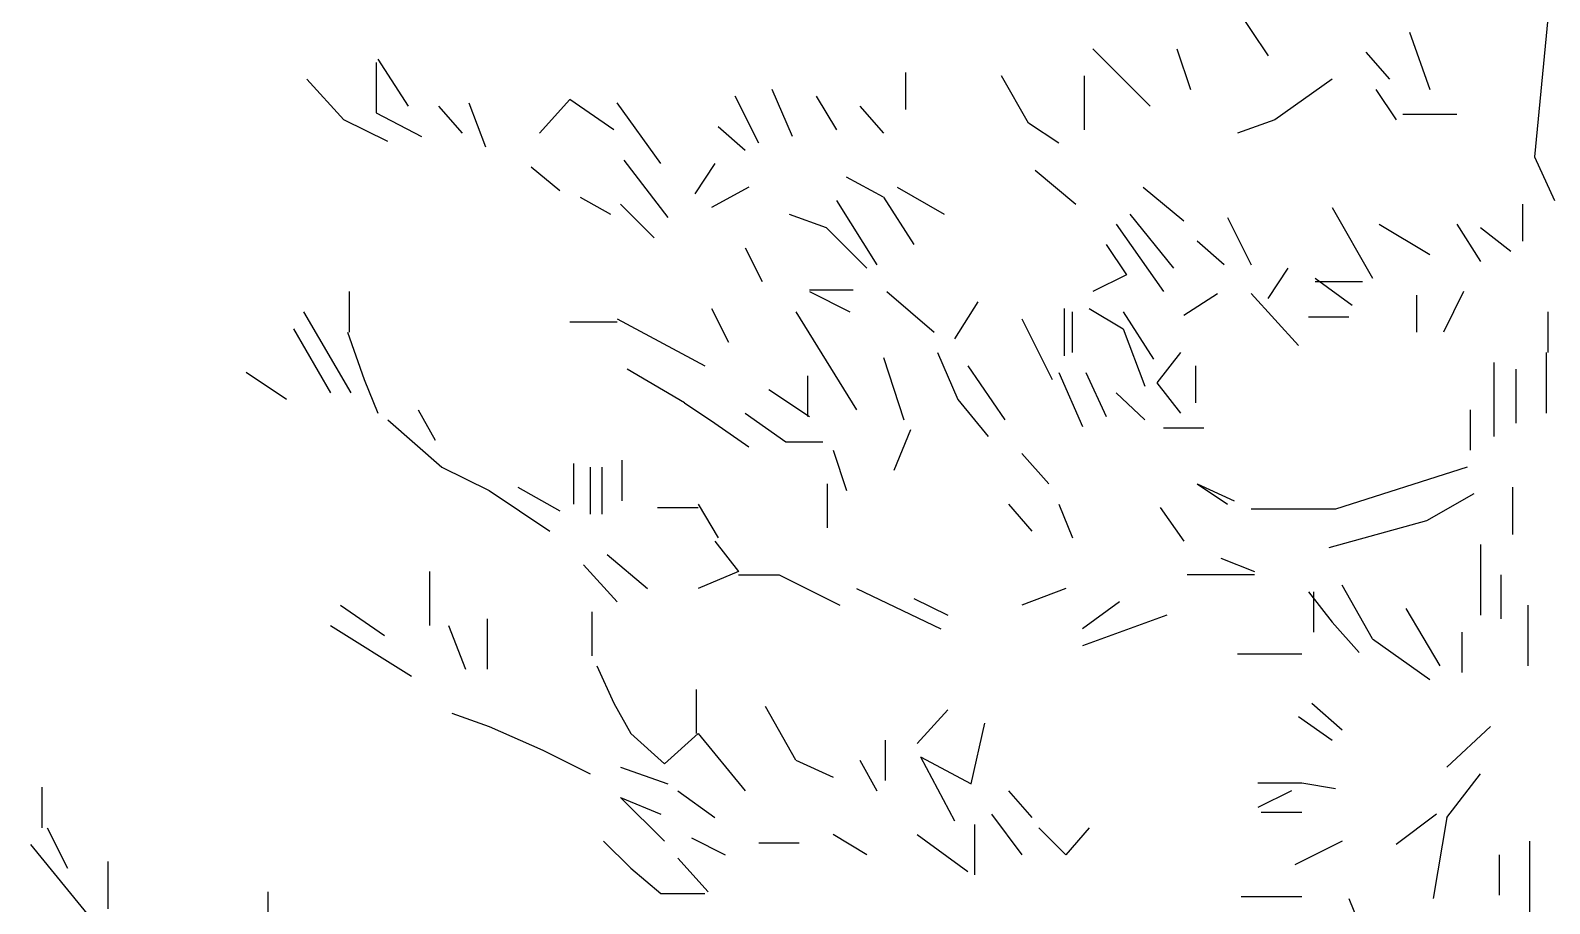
# Model space of a CAD drawing. Header units: metres. Extents: x -3.9 to 3.3, y 0 to 12.9.
# Drawn here: x -2.595 to 0.041, y 6.006 to 7.521 of the extents above; entities that cross this region are included whole.
import ezdxf

# ---------------------------------------------------------------- set-up
doc = ezdxf.new("R2010")
doc.units = ezdxf.units.M
doc.header["$LTSCALE"] = 0.2

msp = doc.modelspace()

# ---------------------------------------------------------------- linework, layer by layer
at = {"linetype": 'Continuous'}
for p, q in [((-0.5062, 7.5652), (-0.4477, 7.4774)), ((-0.5062, 7.5652), (-0.4477, 7.4774)), ((-0.5062, 7.5652), (-0.4477, 7.4774)), ((0.038, 7.5418), (0.0146, 7.3018)), ((-0.2019, 7.5184), (-0.1668, 7.4189)), ((-0.2019, 7.5184), (-0.1668, 7.4189)), ((-0.2019, 7.5184), (-0.1668, 7.4189)), ((-0.2019, 7.5184), (-0.1668, 7.4189)), ((-0.2019, 7.5184), (-0.1668, 7.4189)), ((-0.752, 7.4891), (-0.6525, 7.3896)), ((-0.752, 7.4891), (-0.6525, 7.3896)), ((-0.752, 7.4891), (-0.6525, 7.3896)), ((-0.752, 7.4891), (-0.6525, 7.3896)), ((-0.752, 7.4891), (-0.6525, 7.3896)), ((-0.6057, 7.4891), (-0.5823, 7.4189)), ((-0.6057, 7.4891), (-0.5823, 7.4189)), ((-0.6057, 7.4891), (-0.5823, 7.4189)), ((-1.9956, 7.4657), (-1.9956, 7.3779)), ((-1.9956, 7.4657), (-1.9956, 7.3779)), ((-1.9956, 7.4657), (-1.9956, 7.3779)), ((-1.9956, 7.4657), (-1.9956, 7.3779)), ((-1.9927, 7.4716), (-1.94, 7.3896)), ((-1.9927, 7.4716), (-1.94, 7.3896)), ((-0.278, 7.4833), (-0.237, 7.4364)), ((-0.278, 7.4833), (-0.237, 7.4364)), ((-2.0512, 7.3662), (-2.1156, 7.4364)), ((-2.0512, 7.3662), (-2.1156, 7.4364)), ((-2.0512, 7.3662), (-2.1156, 7.4364)), ((-2.0512, 7.3662), (-2.1156, 7.4364)), ((-2.0512, 7.3662), (-2.1156, 7.4364)), ((-2.0512, 7.3662), (-2.1156, 7.4364)), ((-2.0512, 7.3662), (-2.1156, 7.4364)), ((-2.0512, 7.3662), (-2.1156, 7.4364)), ((-1.0768, 7.4482), (-1.0768, 7.3838)), ((-1.0768, 7.4482), (-1.0768, 7.3838)), ((-1.0768, 7.4482), (-1.0768, 7.3838)), ((-1.0768, 7.4482), (-1.0768, 7.3838)), ((-1.0768, 7.4482), (-1.0768, 7.3838)), ((-1.0768, 7.4482), (-1.0768, 7.3838)), ((-1.0768, 7.4482), (-1.0768, 7.3838)), ((-0.8632, 7.3604), (-0.91, 7.4423)), ((-0.7666, 7.4423), (-0.7666, 7.3487)), ((-0.3365, 7.4364), (-0.436, 7.3662)), ((-0.3365, 7.4364), (-0.436, 7.3662)), ((-0.3365, 7.4364), (-0.436, 7.3662)), ((-0.3365, 7.4364), (-0.436, 7.3662)), ((-0.3365, 7.4364), (-0.436, 7.3662)), ((-1.2728, 7.337), (-1.3079, 7.4189)), ((-1.2728, 7.337), (-1.3079, 7.4189)), ((-1.2728, 7.337), (-1.3079, 7.4189)), ((-1.2728, 7.337), (-1.3079, 7.4189)), ((-0.2604, 7.4189), (-0.2253, 7.3662)), ((-0.2604, 7.4189), (-0.2253, 7.3662)), ((-0.2604, 7.4189), (-0.2253, 7.3662)), ((-0.2604, 7.4189), (-0.2253, 7.3662)), ((-0.2604, 7.4189), (-0.2253, 7.3662)), ((-0.2604, 7.4189), (-0.2253, 7.3662)), ((-0.2604, 7.4189), (-0.2253, 7.3662)), ((-0.2604, 7.4189), (-0.2253, 7.3662)), ((-0.2604, 7.4189), (-0.2253, 7.3662)), ((-0.2604, 7.4189), (-0.2253, 7.3662)), ((-0.2604, 7.4189), (-0.2253, 7.3662)), ((-0.2604, 7.4189), (-0.2253, 7.3662)), ((-0.2604, 7.4189), (-0.2253, 7.3662)), ((-0.2604, 7.4189), (-0.2253, 7.3662)), ((-1.8873, 7.3896), (-1.8463, 7.3428)), ((-1.8873, 7.3896), (-1.8463, 7.3428)), ((-1.8873, 7.3896), (-1.8463, 7.3428)), ((-1.8346, 7.3955), (-1.8054, 7.3194)), ((-1.8346, 7.3955), (-1.8054, 7.3194)), ((-1.8346, 7.3955), (-1.8054, 7.3194)), ((-1.8346, 7.3955), (-1.8054, 7.3194)), ((-1.8346, 7.3955), (-1.8054, 7.3194)), ((-1.8346, 7.3955), (-1.8054, 7.3194)), ((-1.8346, 7.3955), (-1.8054, 7.3194)), ((-1.8346, 7.3955), (-1.8054, 7.3194)), ((-1.8346, 7.3955), (-1.8054, 7.3194)), ((-1.6591, 7.4013), (-1.7118, 7.3428)), ((-1.583, 7.3487), (-1.6591, 7.4013)), ((-1.5011, 7.2901), (-1.5771, 7.3955)), ((-1.3314, 7.3253), (-1.3723, 7.4072)), ((-1.3314, 7.3253), (-1.3723, 7.4072)), ((-1.3314, 7.3253), (-1.3723, 7.4072)), ((-1.3314, 7.3253), (-1.3723, 7.4072)), ((-1.3314, 7.3253), (-1.3723, 7.4072)), ((-1.3314, 7.3253), (-1.3723, 7.4072)), ((-1.3314, 7.3253), (-1.3723, 7.4072)), ((-1.3314, 7.3253), (-1.3723, 7.4072)), ((-1.2319, 7.4072), (-1.1968, 7.3487)), ((-1.2319, 7.4072), (-1.1968, 7.3487)), ((-1.2319, 7.4072), (-1.1968, 7.3487)), ((-1.2319, 7.4072), (-1.1968, 7.3487)), ((-1.2319, 7.4072), (-1.1968, 7.3487)), ((-1.2319, 7.4072), (-1.1968, 7.3487)), ((-1.2319, 7.4072), (-1.1968, 7.3487)), ((-1.2319, 7.4072), (-1.1968, 7.3487)), ((-1.2319, 7.4072), (-1.1968, 7.3487)), ((-1.2319, 7.4072), (-1.1968, 7.3487)), ((-1.2319, 7.4072), (-1.1968, 7.3487)), ((-1.2319, 7.4072), (-1.1968, 7.3487)), ((-1.2319, 7.4072), (-1.1968, 7.3487)), ((-1.2319, 7.4072), (-1.1968, 7.3487)), ((-1.2319, 7.4072), (-1.1968, 7.3487)), ((-1.2319, 7.4072), (-1.1968, 7.3487)), ((-1.2319, 7.4072), (-1.1968, 7.3487)), ((-1.2319, 7.4072), (-1.1968, 7.3487)), ((-1.2319, 7.4072), (-1.1968, 7.3487)), ((-1.2319, 7.4072), (-1.1968, 7.3487)), ((-1.2319, 7.4072), (-1.1968, 7.3487)), ((-1.1558, 7.3896), (-1.1148, 7.3428)), ((-1.1558, 7.3896), (-1.1148, 7.3428)), ((-1.1558, 7.3896), (-1.1148, 7.3428)), ((-1.1558, 7.3896), (-1.1148, 7.3428)), ((-1.1558, 7.3896), (-1.1148, 7.3428)), ((-1.9751, 7.3282), (-2.0512, 7.3662)), ((-1.9751, 7.3282), (-2.0512, 7.3662)), ((-1.9751, 7.3282), (-2.0512, 7.3662)), ((-1.9751, 7.3282), (-2.0512, 7.3662)), ((-1.9751, 7.3282), (-2.0512, 7.3662)), ((-1.9751, 7.3282), (-2.0512, 7.3662)), ((-1.9751, 7.3282), (-2.0512, 7.3662)), ((-1.9751, 7.3282), (-2.0512, 7.3662)), ((-1.9956, 7.3779), (-1.9166, 7.337)), ((-1.9956, 7.3779), (-1.9166, 7.337)), ((-1.9956, 7.3779), (-1.9166, 7.337)), ((-1.9956, 7.3779), (-1.9166, 7.337)), ((-0.8105, 7.3253), (-0.8632, 7.3604)), ((-0.436, 7.3662), (-0.5004, 7.3428)), ((-0.436, 7.3662), (-0.5004, 7.3428)), ((-0.436, 7.3662), (-0.5004, 7.3428)), ((-0.436, 7.3662), (-0.5004, 7.3428)), ((-0.436, 7.3662), (-0.5004, 7.3428)), ((-0.12, 7.375), (-0.2136, 7.375)), ((-0.12, 7.375), (-0.2136, 7.375)), ((-0.12, 7.375), (-0.2136, 7.375)), ((-0.12, 7.375), (-0.2136, 7.375)), ((-1.4016, 7.3545), (-1.3548, 7.3135)), ((-1.4016, 7.3545), (-1.3548, 7.3135)), ((-1.4016, 7.3545), (-1.3548, 7.3135)), ((-1.4016, 7.3545), (-1.3548, 7.3135)), ((-1.4016, 7.3545), (-1.3548, 7.3135)), ((-1.7264, 7.2843), (-1.6767, 7.2433)), ((-1.5654, 7.296), (-1.4894, 7.1965)), ((-1.5654, 7.296), (-1.4894, 7.1965)), ((-1.5654, 7.296), (-1.4894, 7.1965)), ((-1.5654, 7.296), (-1.4894, 7.1965)), ((-1.5654, 7.296), (-1.4894, 7.1965)), ((-1.5654, 7.296), (-1.4894, 7.1965)), ((-1.5654, 7.296), (-1.4894, 7.1965)), ((-1.5654, 7.296), (-1.4894, 7.1965)), ((-1.5654, 7.296), (-1.4894, 7.1965)), ((-1.5654, 7.296), (-1.4894, 7.1965)), ((-1.5654, 7.296), (-1.4894, 7.1965)), ((-1.5654, 7.296), (-1.4894, 7.1965)), ((-1.5654, 7.296), (-1.4894, 7.1965)), ((-1.5654, 7.296), (-1.4894, 7.1965)), ((-1.4074, 7.2901), (-1.4426, 7.2375)), ((-1.4074, 7.2901), (-1.4426, 7.2375)), ((-1.4074, 7.2901), (-1.4426, 7.2375)), ((-0.8515, 7.2784), (-0.7813, 7.2199)), ((-0.8515, 7.2784), (-0.7813, 7.2199)), ((-0.8515, 7.2784), (-0.7813, 7.2199)), ((-0.8515, 7.2784), (-0.7813, 7.2199)), ((-0.8515, 7.2784), (-0.7813, 7.2199)), ((0.0146, 7.3018), (0.0497, 7.2258)), ((-1.1148, 7.2316), (-1.1792, 7.2667)), ((-1.1148, 7.2316), (-1.1792, 7.2667)), ((-1.1148, 7.2316), (-1.1792, 7.2667)), ((-1.1148, 7.2316), (-1.1792, 7.2667)), ((-1.1148, 7.2316), (-1.1792, 7.2667)), ((-1.1148, 7.2316), (-1.1792, 7.2667)), ((-1.1148, 7.2316), (-1.1792, 7.2667)), ((-1.1148, 7.2316), (-1.1792, 7.2667)), ((-1.1148, 7.2316), (-1.1792, 7.2667)), ((-1.1148, 7.2316), (-1.1792, 7.2667)), ((-1.1148, 7.2316), (-1.1792, 7.2667)), ((-1.1148, 7.2316), (-1.1792, 7.2667)), ((-1.6415, 7.2316), (-1.5889, 7.2024)), ((-1.6415, 7.2316), (-1.5889, 7.2024)), ((-1.3489, 7.2492), (-1.4133, 7.2141)), ((-1.1968, 7.2258), (-1.1265, 7.1146)), ((-1.1968, 7.2258), (-1.1265, 7.1146)), ((-1.1968, 7.2258), (-1.1265, 7.1146)), ((-1.1968, 7.2258), (-1.1265, 7.1146)), ((-1.1968, 7.2258), (-1.1265, 7.1146)), ((-1.1968, 7.2258), (-1.1265, 7.1146)), ((-1.1968, 7.2258), (-1.1265, 7.1146)), ((-1.1968, 7.2258), (-1.1265, 7.1146)), ((-1.1968, 7.2258), (-1.1265, 7.1146)), ((-1.1968, 7.2258), (-1.1265, 7.1146)), ((-1.1968, 7.2258), (-1.1265, 7.1146)), ((-1.1968, 7.2258), (-1.1265, 7.1146)), ((-1.1148, 7.2316), (-1.0622, 7.1497)), ((-1.1148, 7.2316), (-1.0622, 7.1497)), ((-1.1148, 7.2316), (-1.0622, 7.1497)), ((-1.0914, 7.2492), (-1.0095, 7.2024)), ((-1.0914, 7.2492), (-1.0095, 7.2024)), ((-1.0914, 7.2492), (-1.0095, 7.2024)), ((-1.0914, 7.2492), (-1.0095, 7.2024)), ((-0.6642, 7.2492), (-0.594, 7.1907)), ((-0.6642, 7.2492), (-0.594, 7.1907)), ((-1.5713, 7.2199), (-1.5128, 7.1614)), ((-1.5713, 7.2199), (-1.5128, 7.1614)), ((-1.5713, 7.2199), (-1.5128, 7.1614)), ((-1.5713, 7.2199), (-1.5128, 7.1614)), ((-1.5713, 7.2199), (-1.5128, 7.1614)), ((-1.5713, 7.2199), (-1.5128, 7.1614)), ((-1.5713, 7.2199), (-1.5128, 7.1614)), ((-1.5713, 7.2199), (-1.5128, 7.1614)), ((-1.5713, 7.2199), (-1.5128, 7.1614)), ((-1.5713, 7.2199), (-1.5128, 7.1614)), ((-1.5713, 7.2199), (-1.5128, 7.1614)), ((-1.2787, 7.2024), (-1.2143, 7.1789)), ((-1.2787, 7.2024), (-1.2143, 7.1789)), ((-1.2787, 7.2024), (-1.2143, 7.1789)), ((-1.2787, 7.2024), (-1.2143, 7.1789)), ((-1.2787, 7.2024), (-1.2143, 7.1789)), ((-1.2787, 7.2024), (-1.2143, 7.1789)), ((-0.6876, 7.2024), (-0.6115, 7.1087)), ((-0.6876, 7.2024), (-0.6115, 7.1087)), ((-0.3365, 7.2141), (-0.2663, 7.0912)), ((-0.3365, 7.2141), (-0.2663, 7.0912)), ((-0.0059, 7.2199), (-0.0059, 7.1555)), ((-0.0059, 7.2199), (-0.0059, 7.1555)), ((-1.2143, 7.1789), (-1.1441, 7.1087)), ((-1.2143, 7.1789), (-1.1441, 7.1087)), ((-1.2143, 7.1789), (-1.1441, 7.1087)), ((-1.2143, 7.1789), (-1.1441, 7.1087)), ((-1.2143, 7.1789), (-1.1441, 7.1087)), ((-1.2143, 7.1789), (-1.1441, 7.1087)), ((-0.711, 7.1848), (-0.6291, 7.0678)), ((-0.711, 7.1848), (-0.6291, 7.0678)), ((-0.711, 7.1848), (-0.6291, 7.0678)), ((-0.711, 7.1848), (-0.6291, 7.0678)), ((-0.711, 7.1848), (-0.6291, 7.0678)), ((-0.5179, 7.1965), (-0.477, 7.1146)), ((-0.5179, 7.1965), (-0.477, 7.1146)), ((-0.2546, 7.1848), (-0.1668, 7.1321)), ((-0.2546, 7.1848), (-0.1668, 7.1321)), ((-0.2546, 7.1848), (-0.1668, 7.1321)), ((-0.2546, 7.1848), (-0.1668, 7.1321)), ((-0.2546, 7.1848), (-0.1668, 7.1321)), ((-0.2546, 7.1848), (-0.1668, 7.1321)), ((-0.12, 7.1848), (-0.079, 7.1204)), ((-0.12, 7.1848), (-0.079, 7.1204)), ((-0.12, 7.1848), (-0.079, 7.1204)), ((-0.079, 7.1789), (-0.0263, 7.138)), ((-0.079, 7.1789), (-0.0263, 7.138)), ((-0.7286, 7.1497), (-0.6935, 7.097)), ((-0.5238, 7.1146), (-0.5706, 7.1555)), ((-0.5238, 7.1146), (-0.5706, 7.1555)), ((-1.3548, 7.1438), (-1.3255, 7.0853)), ((-1.3548, 7.1438), (-1.3255, 7.0853)), ((-1.3548, 7.1438), (-1.3255, 7.0853)), ((-1.3548, 7.1438), (-1.3255, 7.0853)), ((-1.3548, 7.1438), (-1.3255, 7.0853)), ((-1.3548, 7.1438), (-1.3255, 7.0853)), ((-1.3548, 7.1438), (-1.3255, 7.0853)), ((-0.6935, 7.097), (-0.752, 7.0678)), ((-0.4477, 7.0561), (-0.4126, 7.1087)), ((-0.4477, 7.0561), (-0.4126, 7.1087)), ((-2.0424, 7.0678), (-2.0424, 6.9975)), ((-1.2436, 7.0707), (-1.1675, 7.0707)), ((-1.2436, 7.0707), (-1.1675, 7.0707)), ((-1.2436, 7.0678), (-1.1734, 7.0326)), ((-1.2436, 7.0678), (-1.1734, 7.0326)), ((-1.109, 7.0678), (-1.027, 6.9975)), ((-1.109, 7.0678), (-1.027, 6.9975)), ((-1.109, 7.0678), (-1.027, 6.9975)), ((-0.3658, 7.0912), (-0.3014, 7.0443)), ((-0.3658, 7.0912), (-0.3014, 7.0443)), ((-0.3658, 7.0853), (-0.2838, 7.0853)), ((-0.3658, 7.0853), (-0.2838, 7.0853)), ((-0.3658, 7.0853), (-0.2838, 7.0853)), ((-0.1083, 7.0678), (-0.1434, 6.9975)), ((-0.1083, 7.0678), (-0.1434, 6.9975)), ((-0.951, 7.0502), (-0.9919, 6.9858)), ((-0.951, 7.0502), (-0.9919, 6.9858)), ((-0.951, 7.0502), (-0.9919, 6.9858)), ((-0.951, 7.0502), (-0.9919, 6.9858)), ((-0.951, 7.0502), (-0.9919, 6.9858)), ((-0.951, 7.0502), (-0.9919, 6.9858)), ((-0.951, 7.0502), (-0.9919, 6.9858)), ((-0.594, 7.0268), (-0.5355, 7.0648)), ((-0.594, 7.0268), (-0.5355, 7.0648)), ((-0.477, 7.0648), (-0.395, 6.9741)), ((-0.477, 7.0648), (-0.395, 6.9741)), ((-0.1902, 7.0619), (-0.1902, 6.9975)), ((-0.1902, 7.0619), (-0.1902, 6.9975)), ((-2.1214, 7.0326), (-2.0395, 6.8922)), ((-2.1214, 7.0326), (-2.0395, 6.8922)), ((-2.1214, 7.0326), (-2.0395, 6.8922)), ((-2.1214, 7.0326), (-2.0395, 6.8922)), ((-2.1214, 7.0326), (-2.0395, 6.8922)), ((-2.1214, 7.0326), (-2.0395, 6.8922)), ((-2.1214, 7.0326), (-2.0395, 6.8922)), ((-2.1214, 7.0326), (-2.0395, 6.8922)), ((-2.1214, 7.0326), (-2.0395, 6.8922)), ((-2.1214, 7.0326), (-2.0395, 6.8922)), ((-2.1214, 7.0326), (-2.0395, 6.8922)), ((-1.5771, 7.0151), (-1.6591, 7.0151)), ((-1.5771, 7.0151), (-1.6591, 7.0151)), ((-1.5771, 7.0151), (-1.6591, 7.0151)), ((-1.5771, 7.0151), (-1.6591, 7.0151)), ((-1.5771, 7.0151), (-1.6591, 7.0151)), ((-1.5771, 7.0151), (-1.6591, 7.0151)), ((-1.5771, 7.0151), (-1.6591, 7.0151)), ((-1.5771, 7.0151), (-1.6591, 7.0151)), ((-1.5771, 7.0151), (-1.6591, 7.0151)), ((-1.5771, 7.0151), (-1.6591, 7.0151)), ((-1.5771, 7.0151), (-1.6591, 7.0151)), ((-1.5771, 7.0151), (-1.6591, 7.0151)), ((-1.5771, 7.0151), (-1.6591, 7.0151)), ((-1.5771, 7.0151), (-1.6591, 7.0151)), ((-1.5771, 7.0151), (-1.6591, 7.0151)), ((-1.5771, 7.0151), (-1.6591, 7.0151)), ((-1.5771, 7.0151), (-1.6591, 7.0151)), ((-1.5771, 7.0151), (-1.6591, 7.0151)), ((-1.5771, 7.0151), (-1.6591, 7.0151)), ((-1.5771, 7.0151), (-1.6591, 7.0151)), ((-1.5771, 7.0151), (-1.6591, 7.0151)), ((-1.5771, 7.0151), (-1.6591, 7.0151)), ((-1.5771, 7.0151), (-1.6591, 7.0151)), ((-1.5771, 7.0151), (-1.6591, 7.0151)), ((-1.5771, 7.0209), (-1.425, 6.939)), ((-1.5771, 7.0209), (-1.425, 6.939)), ((-1.5771, 7.0209), (-1.425, 6.939)), ((-1.5771, 7.0209), (-1.425, 6.939)), ((-1.4133, 7.0385), (-1.384, 6.98)), ((-1.4133, 7.0385), (-1.384, 6.98)), ((-1.4133, 7.0385), (-1.384, 6.98)), ((-1.267, 7.0326), (-1.1617, 6.8629)), ((-1.267, 7.0326), (-1.1617, 6.8629)), ((-1.267, 7.0326), (-1.1617, 6.8629)), ((-1.267, 7.0326), (-1.1617, 6.8629)), ((-0.8749, 7.0209), (-0.8222, 6.9156)), ((-0.8749, 7.0209), (-0.8222, 6.9156)), ((-0.8749, 7.0209), (-0.8222, 6.9156)), ((-0.8749, 7.0209), (-0.8222, 6.9156)), ((-0.8749, 7.0209), (-0.8222, 6.9156)), ((-0.8749, 7.0209), (-0.8222, 6.9156)), ((-0.8749, 7.0209), (-0.8222, 6.9156)), ((-0.8749, 7.0209), (-0.8222, 6.9156)), ((-0.8749, 7.0209), (-0.8222, 6.9156)), ((-0.8749, 7.0209), (-0.8222, 6.9156)), ((-0.8749, 7.0209), (-0.8222, 6.9156)), ((-0.8749, 7.0209), (-0.8222, 6.9156)), ((-0.8749, 7.0209), (-0.8222, 6.9156)), ((-0.8017, 7.0385), (-0.8017, 6.9566)), ((-0.7871, 6.9624), (-0.7871, 7.0326)), ((-0.7579, 7.0385), (-0.6993, 7.0034)), ((-0.6993, 7.0326), (-0.6467, 6.9507)), ((-0.6993, 7.0326), (-0.6467, 6.9507)), ((-0.6993, 7.0326), (-0.6467, 6.9507)), ((-0.3775, 7.0239), (-0.3072, 7.0239)), ((-0.3775, 7.0239), (-0.3072, 7.0239)), ((-0.3775, 7.0239), (-0.3072, 7.0239)), ((-0.3775, 7.0239), (-0.3072, 7.0239)), ((-0.3775, 7.0239), (-0.3072, 7.0239)), ((-0.3775, 7.0239), (-0.3072, 7.0239)), ((-0.3775, 7.0239), (-0.3072, 7.0239)), ((-0.3775, 7.0239), (-0.3072, 7.0239)), ((-0.3775, 7.0239), (-0.3072, 7.0239)), ((-0.3775, 7.0239), (-0.3072, 7.0239)), ((-0.3775, 7.0239), (-0.3072, 7.0239)), ((-0.3775, 7.0239), (-0.3072, 7.0239)), ((-0.3775, 7.0239), (-0.3072, 7.0239)), ((-0.3775, 7.0239), (-0.3072, 7.0239)), ((-0.3775, 7.0239), (-0.3072, 7.0239)), ((-0.3775, 7.0239), (-0.3072, 7.0239)), ((-0.3775, 7.0239), (-0.3072, 7.0239)), ((-0.3775, 7.0239), (-0.3072, 7.0239)), ((-0.3775, 7.0239), (-0.3072, 7.0239)), ((-0.3775, 7.0239), (-0.3072, 7.0239)), ((-0.3775, 7.0239), (-0.3072, 7.0239)), ((-0.3775, 7.0239), (-0.3072, 7.0239)), ((-0.3775, 7.0239), (-0.3072, 7.0239)), ((-0.3775, 7.0239), (-0.3072, 7.0239)), ((0.038, 7.0326), (0.038, 6.9624)), ((0.038, 7.0326), (0.038, 6.9624)), ((0.038, 7.0326), (0.038, 6.9624)), ((-2.139, 7.0034), (-2.0746, 6.8922)), ((-2.0453, 6.9975), (-2.0161, 6.9156)), ((-2.0453, 6.9975), (-2.0161, 6.9156)), ((-2.0453, 6.9975), (-2.0161, 6.9156)), ((-0.6993, 7.0034), (-0.6613, 6.9039)), ((-1.0212, 6.9624), (-0.9861, 6.8805)), ((-0.5998, 6.9624), (-0.6408, 6.9097)), ((0.0351, 6.9624), (0.0351, 6.8571)), ((-1.1148, 6.9536), (-1.0797, 6.8454)), ((-0.9685, 6.939), (-0.9042, 6.8454)), ((-0.9685, 6.939), (-0.9042, 6.8454)), ((-0.9685, 6.939), (-0.9042, 6.8454)), ((-0.9685, 6.939), (-0.9042, 6.8454)), ((-0.5735, 6.939), (-0.5735, 6.8746)), ((-0.5735, 6.939), (-0.5735, 6.8746)), ((-0.0556, 6.9449), (-0.0556, 6.8161)), ((-0.0556, 6.9449), (-0.0556, 6.8161)), ((-2.1507, 6.8805), (-2.2209, 6.9273)), ((-2.0161, 6.9156), (-1.9927, 6.8571)), ((-2.0161, 6.9156), (-1.9927, 6.8571)), ((-2.0161, 6.9156), (-1.9927, 6.8571)), ((-2.0161, 6.9156), (-1.9927, 6.8571)), ((-2.0161, 6.9156), (-1.9927, 6.8571)), ((-1.4601, 6.8746), (-1.5596, 6.9332)), ((-1.4601, 6.8746), (-1.5596, 6.9332)), ((-1.4601, 6.8746), (-1.5596, 6.9332)), ((-1.4601, 6.8746), (-1.5596, 6.9332)), ((-1.4601, 6.8746), (-1.5596, 6.9332)), ((-1.2465, 6.8512), (-1.2465, 6.9215)), ((-1.2465, 6.8512), (-1.2465, 6.9215)), ((-1.2465, 6.8512), (-1.2465, 6.9215)), ((-1.2465, 6.8512), (-1.2465, 6.9215)), ((-0.8105, 6.9273), (-0.7696, 6.8337)), ((-0.7637, 6.9273), (-0.7286, 6.8512)), ((-0.7637, 6.9273), (-0.7286, 6.8512)), ((-0.7637, 6.9273), (-0.7286, 6.8512)), ((-0.7637, 6.9273), (-0.7286, 6.8512)), ((-0.7637, 6.9273), (-0.7286, 6.8512)), ((-0.7637, 6.9273), (-0.7286, 6.8512)), ((-0.6408, 6.9097), (-0.5998, 6.8571)), ((-0.0176, 6.9332), (-0.0176, 6.8395)), ((-1.3138, 6.898), (-1.2436, 6.8512)), ((-1.3138, 6.898), (-1.2436, 6.8512)), ((-0.6613, 6.8454), (-0.711, 6.8922)), ((-1.9224, 6.8629), (-1.8932, 6.8103)), ((-1.4601, 6.8746), (-1.4074, 6.8395)), ((-1.4601, 6.8746), (-1.4074, 6.8395)), ((-1.4601, 6.8746), (-1.4074, 6.8395)), ((-1.4601, 6.8746), (-1.4074, 6.8395)), ((-1.4601, 6.8746), (-1.4074, 6.8395)), ((-1.3548, 6.8571), (-1.2845, 6.8073)), ((-0.9861, 6.8805), (-0.9334, 6.8161)), ((-0.0966, 6.7927), (-0.0966, 6.8629)), ((-0.0966, 6.7927), (-0.0966, 6.8629)), ((-0.0966, 6.7927), (-0.0966, 6.8629)), ((-0.0966, 6.7927), (-0.0966, 6.8629)), ((-0.0966, 6.7927), (-0.0966, 6.8629)), ((-0.0966, 6.7927), (-0.0966, 6.8629)), ((-0.0966, 6.7927), (-0.0966, 6.8629)), ((-1.9751, 6.8454), (-1.8815, 6.7634)), ((-1.9751, 6.8454), (-1.8815, 6.7634)), ((-1.4074, 6.8395), (-1.3489, 6.7986)), ((-1.4074, 6.8395), (-1.3489, 6.7986)), ((-0.5589, 6.8307), (-0.6291, 6.8307)), ((-1.2845, 6.8073), (-1.2202, 6.8073)), ((-1.068, 6.8278), (-1.0973, 6.7576)), ((-1.2026, 6.7927), (-1.1792, 6.7225)), ((-1.2026, 6.7927), (-1.1792, 6.7225)), ((-1.2026, 6.7927), (-1.1792, 6.7225)), ((-0.8749, 6.7869), (-0.8281, 6.7342)), ((-0.8749, 6.7869), (-0.8281, 6.7342)), ((-0.8749, 6.7869), (-0.8281, 6.7342)), ((-0.8749, 6.7869), (-0.8281, 6.7342)), ((-0.8749, 6.7869), (-0.8281, 6.7342)), ((-0.8749, 6.7869), (-0.8281, 6.7342)), ((-0.8749, 6.7869), (-0.8281, 6.7342)), ((-1.8815, 6.7634), (-1.7995, 6.7225)), ((-1.8815, 6.7634), (-1.7995, 6.7225)), ((-1.6532, 6.7693), (-1.6532, 6.6991)), ((-1.624, 6.7634), (-1.624, 6.6815)), ((-1.624, 6.7634), (-1.624, 6.6815)), ((-1.624, 6.7634), (-1.624, 6.6815)), ((-1.624, 6.7634), (-1.624, 6.6815)), ((-1.6035, 6.7634), (-1.6035, 6.6815)), ((-1.6035, 6.7634), (-1.6035, 6.6815)), ((-1.6035, 6.7634), (-1.6035, 6.6815)), ((-1.6035, 6.7634), (-1.6035, 6.6815)), ((-1.6035, 6.7634), (-1.6035, 6.6815)), ((-1.6035, 6.7634), (-1.6035, 6.6815)), ((-1.6035, 6.7634), (-1.6035, 6.6815)), ((-1.6035, 6.7634), (-1.6035, 6.6815)), ((-1.6035, 6.7634), (-1.6035, 6.6815)), ((-1.6035, 6.7634), (-1.6035, 6.6815)), ((-1.5684, 6.7049), (-1.5684, 6.7752)), ((-1.5684, 6.7049), (-1.5684, 6.7752)), ((-1.5684, 6.7049), (-1.5684, 6.7752)), ((-1.5684, 6.7049), (-1.5684, 6.7752)), ((-1.5684, 6.7049), (-1.5684, 6.7752)), ((-1.5684, 6.7049), (-1.5684, 6.7752)), ((-1.5684, 6.7049), (-1.5684, 6.7752)), ((-1.5684, 6.7049), (-1.5684, 6.7752)), ((-1.5684, 6.7049), (-1.5684, 6.7752)), ((-1.5684, 6.7049), (-1.5684, 6.7752)), ((-0.1024, 6.7634), (-0.3306, 6.6903)), ((-1.7498, 6.7283), (-1.6767, 6.6874)), ((-1.7498, 6.7283), (-1.6767, 6.6874)), ((-1.7498, 6.7283), (-1.6767, 6.6874)), ((-1.7498, 6.7283), (-1.6767, 6.6874)), ((-1.7498, 6.7283), (-1.6767, 6.6874)), ((-1.7498, 6.7283), (-1.6767, 6.6874)), ((-1.7498, 6.7283), (-1.6767, 6.6874)), ((-1.7498, 6.7283), (-1.6767, 6.6874)), ((-1.7498, 6.7283), (-1.6767, 6.6874)), ((-1.7498, 6.7283), (-1.6767, 6.6874)), ((-1.7498, 6.7283), (-1.6767, 6.6874)), ((-1.7498, 6.7283), (-1.6767, 6.6874)), ((-1.2129, 6.7342), (-1.2129, 6.6581)), ((-0.5706, 6.7342), (-0.5062, 6.7049)), ((-0.5706, 6.7342), (-0.5179, 6.6991)), ((-0.5706, 6.7342), (-0.5179, 6.6991)), ((-0.5706, 6.7342), (-0.5179, 6.6991)), ((-0.5706, 6.7342), (-0.5179, 6.6991)), ((-0.0234, 6.7283), (-0.0234, 6.6464)), ((-1.7995, 6.7225), (-1.6942, 6.6523)), ((-1.7995, 6.7225), (-1.6942, 6.6523)), ((-1.4367, 6.6991), (-1.4016, 6.6406)), ((-0.8983, 6.6991), (-0.8573, 6.6523)), ((-0.8983, 6.6991), (-0.8573, 6.6523)), ((-0.8983, 6.6991), (-0.8573, 6.6523)), ((-0.8105, 6.6991), (-0.7871, 6.6406)), ((-0.0907, 6.7166), (-0.1726, 6.6698)), ((-0.0907, 6.7166), (-0.1726, 6.6698)), ((-0.0907, 6.7166), (-0.1726, 6.6698)), ((-0.0907, 6.7166), (-0.1726, 6.6698)), ((-0.0907, 6.7166), (-0.1726, 6.6698)), ((-1.5069, 6.6932), (-1.4367, 6.6932)), ((-1.5069, 6.6932), (-1.4367, 6.6932)), ((-1.5069, 6.6932), (-1.4367, 6.6932)), ((-1.5069, 6.6932), (-1.4367, 6.6932)), ((-1.5069, 6.6932), (-1.4367, 6.6932)), ((-1.5069, 6.6932), (-1.4367, 6.6932)), ((-1.5069, 6.6932), (-1.4367, 6.6932)), ((-1.5069, 6.6932), (-1.4367, 6.6932)), ((-1.5069, 6.6932), (-1.4367, 6.6932)), ((-1.5069, 6.6932), (-1.4367, 6.6932)), ((-0.635, 6.6932), (-0.594, 6.6347)), ((-0.3306, 6.6903), (-0.477, 6.6903)), ((-0.1726, 6.6698), (-0.3423, 6.623)), ((-0.1726, 6.6698), (-0.3423, 6.623)), ((-0.1726, 6.6698), (-0.3423, 6.623)), ((-0.1726, 6.6698), (-0.3423, 6.623)), ((-0.1726, 6.6698), (-0.3423, 6.623)), ((-1.4074, 6.6347), (-1.3665, 6.582)), ((-1.4074, 6.6347), (-1.3665, 6.582)), ((-1.4074, 6.6347), (-1.3665, 6.582)), ((-1.4074, 6.6347), (-1.3665, 6.582)), ((-0.079, 6.6288), (-0.079, 6.506)), ((-0.079, 6.6288), (-0.079, 6.506)), ((-0.079, 6.6288), (-0.079, 6.506)), ((-0.079, 6.6288), (-0.079, 6.506)), ((-0.079, 6.6288), (-0.079, 6.506)), ((-0.079, 6.6288), (-0.079, 6.506)), ((-0.079, 6.6288), (-0.079, 6.506)), ((-0.079, 6.6288), (-0.079, 6.506)), ((-0.079, 6.6288), (-0.079, 6.506)), ((-1.6357, 6.5937), (-1.5771, 6.5294)), ((-1.5947, 6.6113), (-1.5245, 6.5528)), ((-1.5947, 6.6113), (-1.5245, 6.5528)), ((-0.5296, 6.6054), (-0.4711, 6.582)), ((-0.5296, 6.6054), (-0.4711, 6.582)), ((-1.902, 6.4884), (-1.902, 6.582)), ((-1.902, 6.4884), (-1.902, 6.582)), ((-1.902, 6.4884), (-1.902, 6.582)), ((-1.3665, 6.582), (-1.4367, 6.5528)), ((-1.3665, 6.582), (-1.4367, 6.5528)), ((-1.3665, 6.582), (-1.4367, 6.5528)), ((-1.3665, 6.582), (-1.4367, 6.5528)), ((-1.3665, 6.5762), (-1.2962, 6.5762)), ((-1.3665, 6.5762), (-1.2962, 6.5762)), ((-1.3665, 6.5762), (-1.2962, 6.5762)), ((-1.3665, 6.5762), (-1.2962, 6.5762)), ((-1.3665, 6.5762), (-1.2962, 6.5762)), ((-1.3665, 6.5762), (-1.2962, 6.5762)), ((-1.2962, 6.5762), (-1.1909, 6.5235)), ((-1.2962, 6.5762), (-1.1909, 6.5235)), ((-1.2962, 6.5762), (-1.1909, 6.5235)), ((-1.2962, 6.5762), (-1.1909, 6.5235)), ((-1.2962, 6.5762), (-1.1909, 6.5235)), ((-1.2962, 6.5762), (-1.1909, 6.5235)), ((-0.4711, 6.5762), (-0.5881, 6.5762)), ((-0.4711, 6.5762), (-0.5881, 6.5762)), ((-0.4711, 6.5762), (-0.5881, 6.5762)), ((-0.4711, 6.5762), (-0.5881, 6.5762)), ((-0.4711, 6.5762), (-0.5881, 6.5762)), ((-0.4711, 6.5762), (-0.5881, 6.5762)), ((-0.4711, 6.5762), (-0.5881, 6.5762)), ((-0.0439, 6.5762), (-0.0439, 6.5001)), ((-0.0439, 6.5762), (-0.0439, 6.5001)), ((-1.1617, 6.5528), (-1.0153, 6.4825)), ((-1.1617, 6.5528), (-1.0153, 6.4825)), ((-1.1617, 6.5528), (-1.0153, 6.4825)), ((-0.7988, 6.5528), (-0.8749, 6.5235)), ((-0.7988, 6.5528), (-0.8749, 6.5235)), ((-0.7988, 6.5528), (-0.8749, 6.5235)), ((-0.7988, 6.5528), (-0.8749, 6.5235)), ((-0.7988, 6.5528), (-0.8749, 6.5235)), ((-0.7988, 6.5528), (-0.8749, 6.5235)), ((-0.7988, 6.5528), (-0.8749, 6.5235)), ((-0.7988, 6.5528), (-0.8749, 6.5235)), ((-0.7988, 6.5528), (-0.8749, 6.5235)), ((-0.7988, 6.5528), (-0.8749, 6.5235)), ((-0.7988, 6.5528), (-0.8749, 6.5235)), ((-0.7988, 6.5528), (-0.8749, 6.5235)), ((-0.3775, 6.5469), (-0.3365, 6.4942)), ((-0.3687, 6.5469), (-0.3687, 6.4767)), ((-0.2663, 6.465), (-0.3189, 6.5586)), ((-0.2663, 6.465), (-0.3189, 6.5586)), ((-0.2663, 6.465), (-0.3189, 6.5586)), ((-0.2663, 6.465), (-0.3189, 6.5586)), ((-0.2663, 6.465), (-0.3189, 6.5586)), ((-0.2663, 6.465), (-0.3189, 6.5586)), ((-0.2663, 6.465), (-0.3189, 6.5586)), ((-0.2663, 6.465), (-0.3189, 6.5586)), ((-0.2663, 6.465), (-0.3189, 6.5586)), ((-0.2663, 6.465), (-0.3189, 6.5586)), ((-0.2663, 6.465), (-0.3189, 6.5586)), ((-0.2663, 6.465), (-0.3189, 6.5586)), ((-0.2663, 6.465), (-0.3189, 6.5586)), ((-0.2663, 6.465), (-0.3189, 6.5586)), ((-0.2663, 6.465), (-0.3189, 6.5586)), ((-0.2663, 6.465), (-0.3189, 6.5586)), ((-0.2663, 6.465), (-0.3189, 6.5586)), ((-0.2663, 6.465), (-0.3189, 6.5586)), ((-2.057, 6.5235), (-1.981, 6.4708)), ((-1.0622, 6.5352), (-1.0036, 6.506)), ((-0.7052, 6.5294), (-0.7696, 6.4825)), ((-0.7052, 6.5294), (-0.7696, 6.4825)), ((-0.7052, 6.5294), (-0.7696, 6.4825)), ((-0.1492, 6.4182), (-0.2078, 6.5177)), ((-0.1492, 6.4182), (-0.2078, 6.5177)), ((-0.1492, 6.4182), (-0.2078, 6.5177)), ((-0.1492, 6.4182), (-0.2078, 6.5177)), ((0.0029, 6.5235), (0.0029, 6.4182)), ((0.0029, 6.5235), (0.0029, 6.4182)), ((0.0029, 6.5235), (0.0029, 6.4182)), ((0.0029, 6.5235), (0.0029, 6.4182)), ((0.0029, 6.5235), (0.0029, 6.4182)), ((0.0029, 6.5235), (0.0029, 6.4182)), ((0.0029, 6.5235), (0.0029, 6.4182)), ((0.0029, 6.5235), (0.0029, 6.4182)), ((-2.0746, 6.4884), (-1.9341, 6.4006)), ((-2.0746, 6.4884), (-1.9341, 6.4006)), ((-2.0746, 6.4884), (-1.9341, 6.4006)), ((-1.8698, 6.4884), (-1.8405, 6.4123)), ((-1.8698, 6.4884), (-1.8405, 6.4123)), ((-1.8025, 6.5001), (-1.8025, 6.4123)), ((-1.8025, 6.5001), (-1.8025, 6.4123)), ((-1.8025, 6.5001), (-1.8025, 6.4123)), ((-1.621, 6.5118), (-1.621, 6.4357)), ((-0.6233, 6.506), (-0.7696, 6.4533)), ((-0.6233, 6.506), (-0.7696, 6.4533)), ((-0.6233, 6.506), (-0.7696, 6.4533)), ((-0.6233, 6.506), (-0.7696, 6.4533)), ((-0.6233, 6.506), (-0.7696, 6.4533)), ((-0.6233, 6.506), (-0.7696, 6.4533)), ((-0.6233, 6.506), (-0.7696, 6.4533)), ((-0.3365, 6.4942), (-0.2897, 6.4416)), ((-0.3365, 6.4942), (-0.2897, 6.4416)), ((-0.3365, 6.4942), (-0.2897, 6.4416)), ((-0.3365, 6.4942), (-0.2897, 6.4416)), ((-0.3365, 6.4942), (-0.2897, 6.4416)), ((-0.3365, 6.4942), (-0.2897, 6.4416)), ((-0.3365, 6.4942), (-0.2897, 6.4416)), ((-0.2663, 6.465), (-0.1668, 6.3948)), ((-0.1112, 6.4767), (-0.1112, 6.4065)), ((-0.1112, 6.4767), (-0.1112, 6.4065)), ((-0.1112, 6.4767), (-0.1112, 6.4065)), ((-0.1112, 6.4767), (-0.1112, 6.4065)), ((-0.1112, 6.4767), (-0.1112, 6.4065)), ((-0.1112, 6.4767), (-0.1112, 6.4065)), ((-0.1112, 6.4767), (-0.1112, 6.4065)), ((-0.3892, 6.4387), (-0.5004, 6.4387)), ((-0.3892, 6.4387), (-0.5004, 6.4387)), ((-0.3892, 6.4387), (-0.5004, 6.4387)), ((-1.6123, 6.4182), (-1.583, 6.3538)), ((-1.6123, 6.4182), (-1.583, 6.3538)), ((-1.583, 6.3538), (-1.5537, 6.3011)), ((-1.583, 6.3538), (-1.5537, 6.3011)), ((-1.583, 6.3538), (-1.5537, 6.3011)), ((-1.4396, 6.3011), (-1.4396, 6.3772)), ((-1.4396, 6.3011), (-1.4396, 6.3772)), ((-1.4396, 6.3011), (-1.4396, 6.3772)), ((-0.3716, 6.3538), (-0.3189, 6.307)), ((-0.3716, 6.3538), (-0.3189, 6.307)), ((-0.3716, 6.3538), (-0.3189, 6.307)), ((-1.8639, 6.3362), (-1.7995, 6.3128)), ((-1.8639, 6.3362), (-1.7995, 6.3128)), ((-1.267, 6.2543), (-1.3197, 6.3479)), ((-1.0036, 6.3421), (-1.0563, 6.2836)), ((-1.0036, 6.3421), (-1.0563, 6.2836)), ((-1.0036, 6.3421), (-1.0563, 6.2836)), ((-1.0036, 6.3421), (-1.0563, 6.2836)), ((-0.395, 6.3304), (-0.3365, 6.2894)), ((-0.395, 6.3304), (-0.3365, 6.2894)), ((-0.395, 6.3304), (-0.3365, 6.2894)), ((-0.395, 6.3304), (-0.3365, 6.2894)), ((-0.395, 6.3304), (-0.3365, 6.2894)), ((-1.7995, 6.3128), (-1.7059, 6.2719)), ((-1.7995, 6.3128), (-1.7059, 6.2719)), ((-1.7995, 6.3128), (-1.7059, 6.2719)), ((-1.7995, 6.3128), (-1.7059, 6.2719)), ((-1.7995, 6.3128), (-1.7059, 6.2719)), ((-1.7995, 6.3128), (-1.7059, 6.2719)), ((-1.7995, 6.3128), (-1.7059, 6.2719)), ((-1.7995, 6.3128), (-1.7059, 6.2719)), ((-1.7995, 6.3128), (-1.7059, 6.2719)), ((-1.5537, 6.3011), (-1.4952, 6.2485)), ((-1.5537, 6.3011), (-1.4952, 6.2485)), ((-1.5537, 6.3011), (-1.4952, 6.2485)), ((-1.5537, 6.3011), (-1.4952, 6.2485)), ((-1.5537, 6.3011), (-1.4952, 6.2485)), ((-1.4952, 6.2485), (-1.4367, 6.3011)), ((-1.4952, 6.2485), (-1.4367, 6.3011)), ((-1.4952, 6.2485), (-1.4367, 6.3011)), ((-1.4952, 6.2485), (-1.4367, 6.3011)), ((-1.4952, 6.2485), (-1.4367, 6.3011)), ((-1.4367, 6.3011), (-1.3548, 6.2016)), ((-1.4367, 6.3011), (-1.3548, 6.2016)), ((-1.4367, 6.3011), (-1.3548, 6.2016)), ((-1.4367, 6.3011), (-1.3548, 6.2016)), ((-1.4367, 6.3011), (-1.3548, 6.2016)), ((-1.4367, 6.3011), (-1.3548, 6.2016)), ((-0.9627, 6.2133), (-0.9393, 6.3187)), ((-0.9627, 6.2133), (-0.9393, 6.3187)), ((-0.9627, 6.2133), (-0.9393, 6.3187)), ((-0.0614, 6.3128), (-0.1375, 6.2426)), ((-0.0614, 6.3128), (-0.1375, 6.2426)), ((-0.0614, 6.3128), (-0.1375, 6.2426)), ((-0.0614, 6.3128), (-0.1375, 6.2426)), ((-0.0614, 6.3128), (-0.1375, 6.2426)), ((-1.1119, 6.2894), (-1.1119, 6.2192)), ((-1.7059, 6.2719), (-1.624, 6.2309)), ((-1.7059, 6.2719), (-1.624, 6.2309)), ((-1.7059, 6.2719), (-1.624, 6.2309)), ((-1.7059, 6.2719), (-1.624, 6.2309)), ((-1.7059, 6.2719), (-1.624, 6.2309)), ((-1.7059, 6.2719), (-1.624, 6.2309)), ((-1.7059, 6.2719), (-1.624, 6.2309)), ((-1.7059, 6.2719), (-1.624, 6.2309)), ((-1.7059, 6.2719), (-1.624, 6.2309)), ((-1.267, 6.2543), (-1.2026, 6.225)), ((-1.267, 6.2543), (-1.2026, 6.225)), ((-1.267, 6.2543), (-1.2026, 6.225)), ((-1.267, 6.2543), (-1.2026, 6.225)), ((-1.1558, 6.2543), (-1.1265, 6.2016)), ((-1.1558, 6.2543), (-1.1265, 6.2016)), ((-1.1558, 6.2543), (-1.1265, 6.2016)), ((-1.1558, 6.2543), (-1.1265, 6.2016)), ((-1.0505, 6.2602), (-0.9627, 6.2133)), ((-1.0505, 6.2602), (-0.9627, 6.2133)), ((-1.0505, 6.2602), (-0.9627, 6.2133)), ((-1.0505, 6.2602), (-0.9627, 6.2133)), ((-1.0505, 6.2602), (-0.9627, 6.2133)), ((-1.0505, 6.2602), (-0.9919, 6.149)), ((-1.5713, 6.2426), (-1.4894, 6.2133)), ((-0.1375, 6.1548), (-0.079, 6.2309)), ((-2.5749, 6.1373), (-2.5749, 6.2075)), ((-2.5749, 6.1373), (-2.5749, 6.2075)), ((-2.5749, 6.1373), (-2.5749, 6.2075)), ((-2.5749, 6.1373), (-2.5749, 6.2075)), ((-2.5749, 6.1373), (-2.5749, 6.2075)), ((-2.5749, 6.1373), (-2.5749, 6.2075)), ((-1.4718, 6.2016), (-1.4074, 6.1548)), ((-1.4718, 6.2016), (-1.4074, 6.1548)), ((-0.8983, 6.2016), (-0.8573, 6.1548)), ((-0.3892, 6.2148), (-0.4653, 6.2148)), ((-0.4067, 6.2016), (-0.4653, 6.1724)), ((-0.4067, 6.2016), (-0.4653, 6.1724)), ((-0.4067, 6.2016), (-0.4653, 6.1724)), ((-0.4067, 6.2016), (-0.4653, 6.1724)), ((-0.4067, 6.2016), (-0.4653, 6.1724)), ((-0.3306, 6.2046), (-0.3892, 6.2148)), ((-1.5713, 6.1899), (-1.5011, 6.1607)), ((-1.5713, 6.1899), (-1.5011, 6.1607)), ((-1.5713, 6.1899), (-1.4952, 6.1139)), ((-1.5713, 6.1899), (-1.4952, 6.1139)), ((-1.5713, 6.1899), (-1.4952, 6.1139)), ((-1.5713, 6.1899), (-1.4952, 6.1139)), ((-1.5713, 6.1899), (-1.4952, 6.1139)), ((-1.5713, 6.1899), (-1.4952, 6.1139)), ((-1.5713, 6.1899), (-1.4952, 6.1139)), ((-1.5713, 6.1899), (-1.4952, 6.1139)), ((-1.5713, 6.1899), (-1.4952, 6.1139)), ((-0.9568, 6.1431), (-0.9568, 6.0553)), ((-0.9568, 6.1431), (-0.9568, 6.0553)), ((-0.9276, 6.1607), (-0.8749, 6.0904)), ((-0.9276, 6.1607), (-0.8749, 6.0904)), ((-0.9276, 6.1607), (-0.8749, 6.0904)), ((-0.9276, 6.1607), (-0.8749, 6.0904)), ((-0.9276, 6.1607), (-0.8749, 6.0904)), ((-0.3892, 6.1636), (-0.4594, 6.1636)), ((-0.3892, 6.1636), (-0.4594, 6.1636)), ((-0.3892, 6.1636), (-0.4594, 6.1636)), ((-0.3892, 6.1636), (-0.4594, 6.1636)), ((-0.3892, 6.1636), (-0.4594, 6.1636)), ((-0.3892, 6.1636), (-0.4594, 6.1636)), ((-0.3892, 6.1636), (-0.4594, 6.1636)), ((-0.3892, 6.1636), (-0.4594, 6.1636)), ((-0.3892, 6.1636), (-0.4594, 6.1636)), ((-0.1551, 6.1607), (-0.2253, 6.108)), ((-0.1551, 6.1607), (-0.2253, 6.108)), ((-0.1375, 6.1548), (-0.1609, 6.0144)), ((-0.1375, 6.1548), (-0.1609, 6.0144)), ((-2.5662, 6.1373), (-2.5311, 6.067)), ((-2.5662, 6.1373), (-2.5311, 6.067)), ((-2.5662, 6.1373), (-2.5311, 6.067)), ((-1.4484, 6.1197), (-1.3899, 6.0904)), ((-1.4484, 6.1197), (-1.3899, 6.0904)), ((-1.4484, 6.1197), (-1.3899, 6.0904)), ((-1.4484, 6.1197), (-1.3899, 6.0904)), ((-1.4484, 6.1197), (-1.3899, 6.0904)), ((-1.4484, 6.1197), (-1.3899, 6.0904)), ((-1.4484, 6.1197), (-1.3899, 6.0904)), ((-1.4484, 6.1197), (-1.3899, 6.0904)), ((-1.4484, 6.1197), (-1.3899, 6.0904)), ((-1.4484, 6.1197), (-1.3899, 6.0904)), ((-1.4484, 6.1197), (-1.3899, 6.0904)), ((-1.4484, 6.1197), (-1.3899, 6.0904)), ((-1.1441, 6.0904), (-1.2026, 6.1256)), ((-1.1441, 6.0904), (-1.2026, 6.1256)), ((-1.1441, 6.0904), (-1.2026, 6.1256)), ((-1.1441, 6.0904), (-1.2026, 6.1256)), ((-1.1441, 6.0904), (-1.2026, 6.1256)), ((-1.1441, 6.0904), (-1.2026, 6.1256)), ((-1.1441, 6.0904), (-1.2026, 6.1256)), ((-1.1441, 6.0904), (-1.2026, 6.1256)), ((-1.1441, 6.0904), (-1.2026, 6.1256)), ((-1.1441, 6.0904), (-1.2026, 6.1256)), ((-1.1441, 6.0904), (-1.2026, 6.1256)), ((-1.1441, 6.0904), (-1.2026, 6.1256)), ((-1.1441, 6.0904), (-1.2026, 6.1256)), ((-1.0563, 6.1256), (-0.9685, 6.0612)), ((-1.0563, 6.1256), (-0.9685, 6.0612)), ((-1.0563, 6.1256), (-0.9685, 6.0612)), ((-0.7988, 6.0904), (-0.8456, 6.1373)), ((-0.7579, 6.1373), (-0.7988, 6.0904)), ((-2.5954, 6.108), (-2.4901, 5.9793)), ((-2.5954, 6.108), (-2.4901, 5.9793)), ((-2.5954, 6.108), (-2.4901, 5.9793)), ((-2.5954, 6.108), (-2.4901, 5.9793)), ((-1.5537, 6.067), (-1.6006, 6.1139)), ((-1.5537, 6.067), (-1.6006, 6.1139)), ((-1.3314, 6.1109), (-1.2611, 6.1109)), ((-1.3314, 6.1109), (-1.2611, 6.1109)), ((-0.3189, 6.1139), (-0.4009, 6.0729)), ((-0.3189, 6.1139), (-0.4009, 6.0729)), ((-0.3189, 6.1139), (-0.4009, 6.0729)), ((-0.3189, 6.1139), (-0.4009, 6.0729)), ((-0.3189, 6.1139), (-0.4009, 6.0729)), ((-0.3189, 6.1139), (-0.4009, 6.0729)), ((-0.3189, 6.1139), (-0.4009, 6.0729)), ((-0.3189, 6.1139), (-0.4009, 6.0729)), ((-0.0468, 6.0904), (-0.0468, 6.0202)), ((-0.0468, 6.0904), (-0.0468, 6.0202)), ((-0.0468, 6.0904), (-0.0468, 6.0202)), ((-0.0468, 6.0904), (-0.0468, 6.0202)), ((-0.0468, 6.0904), (-0.0468, 6.0202)), ((-0.0468, 6.0904), (-0.0468, 6.0202)), ((-0.0468, 6.0904), (-0.0468, 6.0202)), ((-0.0468, 6.0904), (-0.0468, 6.0202)), ((0.0059, 6.1139), (0.0059, 5.9617)), ((-2.4608, 6.0787), (-2.4608, 5.9968)), ((-1.5537, 6.067), (-1.5011, 6.0231)), ((-1.5537, 6.067), (-1.5011, 6.0231)), ((-1.5537, 6.067), (-1.5011, 6.0231)), ((-1.4718, 6.0846), (-1.4192, 6.0261)), ((-1.4718, 6.0846), (-1.4192, 6.0261)), ((-1.4718, 6.0846), (-1.4192, 6.0261)), ((-1.4718, 6.0846), (-1.4192, 6.0261)), ((-1.4718, 6.0846), (-1.4192, 6.0261)), ((-1.4718, 6.0846), (-1.4192, 6.0261)), ((-1.4718, 6.0846), (-1.4192, 6.0261)), ((-1.4718, 6.0846), (-1.4192, 6.0261)), ((-2.1829, 5.9558), (-2.1829, 6.0261)), ((-1.5011, 6.0231), (-1.425, 6.0231)), ((-1.5011, 6.0231), (-1.425, 6.0231)), ((-1.5011, 6.0231), (-1.425, 6.0231)), ((-0.3892, 6.0173), (-0.4945, 6.0173)), ((-0.3892, 6.0173), (-0.4945, 6.0173)), ((-0.3892, 6.0173), (-0.4945, 6.0173)), ((-0.3072, 6.0144), (-0.2838, 5.9558))]:
    msp.add_line(p, q, dxfattribs=at)

doc.saveas('drawing.dxf')
